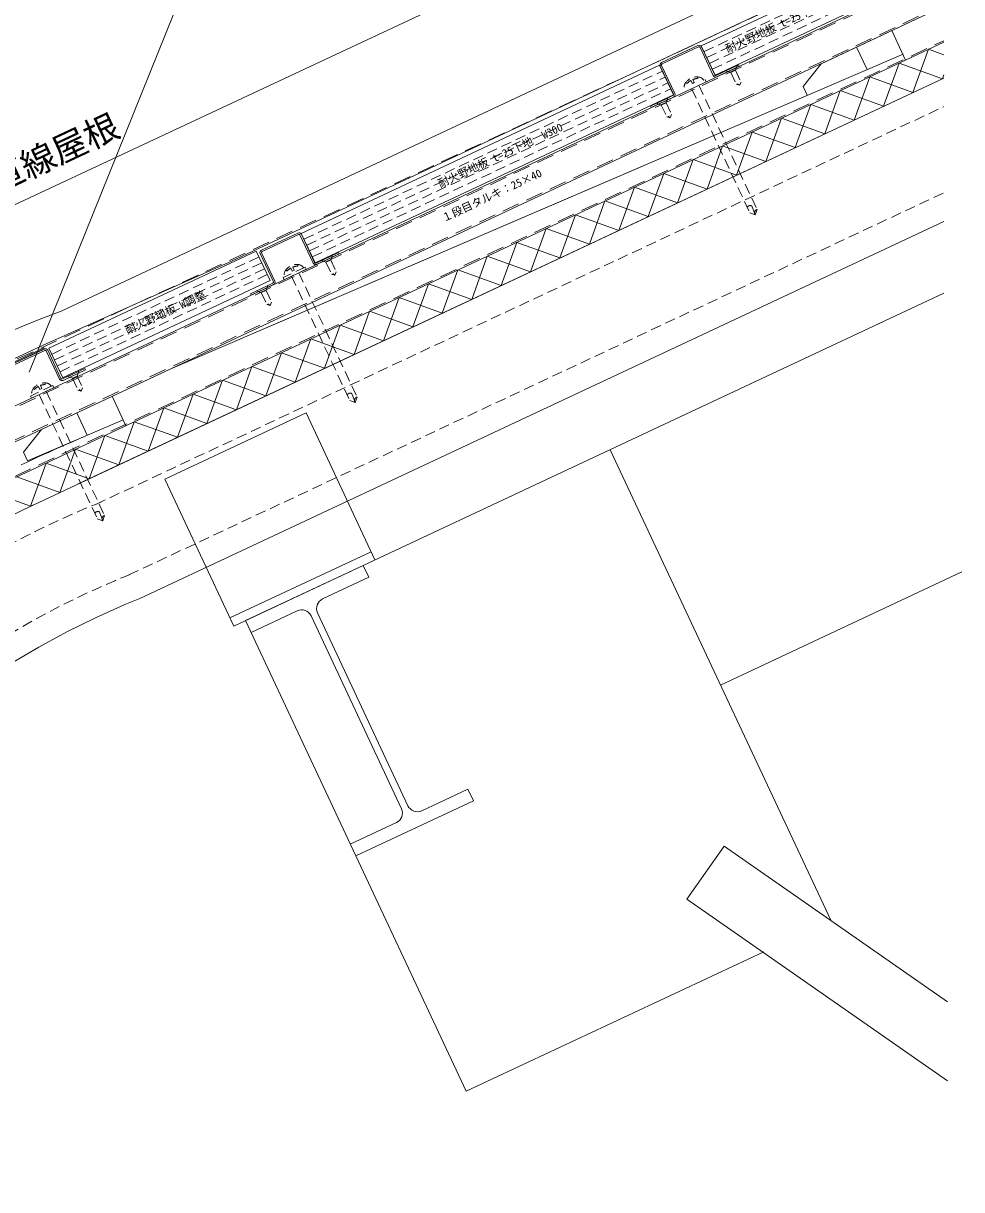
# Model space of a CAD drawing. Units: millimetres, scale not verified. Extents: x -873 to 873, y -615 to 615.
# Drawn here: x -236.7 to 88.2, y 5.3 to 409.2 of the extents above; entities that cross this region are included whole.
import ezdxf
from ezdxf.enums import TextEntityAlignment as Align

# ---------------------------------------------------------------- set-up
doc = ezdxf.new("R2010")
doc.units = ezdxf.units.MM
doc.header["$LTSCALE"] = 3
doc.linetypes.add('DASHED1', pattern=[1.8, 1.2, -0.6])
doc.linetypes.add('DASHED2', pattern=[3, 2, -1])
doc.layers.add('0-0_0', color=4, linetype='Continuous', lineweight=18)
doc.styles.add('ＭＳ ゴシック', font='')
doc.styles.get('ＭＳ ゴシック').set_extended_font_data('MS Gothic')

msp = doc.modelspace()

# ---------------------------------------------------------------- linework, layer by layer
at = {"layer": '0-0_0'}
for p, q in [((-280.576, 327.253), (82.012, 497.311)), ((71.359, 385.287), (76.768, 400.249)), ((76.768, 400.249), (82.012, 398.353)), ((61.174, 380.51), (66.582, 395.472)), ((66.582, 395.472), (81.545, 390.064)), ((50.988, 375.732), (56.397, 390.695)), ((56.397, 390.695), (71.359, 385.287)), ((81.545, 390.064), (82.012, 391.358)), ((40.803, 370.955), (46.211, 385.918)), ((46.211, 385.918), (61.174, 380.51)), ((30.618, 366.178), (36.026, 381.141)), ((36.026, 381.141), (50.988, 375.732)), ((20.432, 361.401), (25.841, 376.364)), ((25.841, 376.364), (40.803, 370.955)), ((10.247, 356.624), (15.655, 371.587)), ((15.655, 371.587), (30.618, 366.178)), ((0.062, 351.847), (5.47, 366.81)), ((5.47, 366.81), (20.432, 361.401)), ((-10.124, 347.07), (-4.716, 362.033)), ((-4.716, 362.033), (10.247, 356.624)), ((-20.309, 342.293), (-14.901, 357.255)), ((-14.901, 357.255), (0.062, 351.847)), ((-30.495, 337.516), (-25.086, 352.478)), ((-25.086, 352.478), (-10.124, 347.07)), ((-40.68, 332.739), (-35.272, 347.701)), ((-35.272, 347.701), (-20.309, 342.293)), ((-196.302, 210.047), (82.012, 340.58)), ((-50.865, 327.962), (-45.457, 342.924)), ((-45.457, 342.924), (-30.495, 337.516)), ((-61.051, 323.185), (-55.642, 338.147)), ((-55.642, 338.147), (-40.68, 332.739)), ((-71.236, 318.408), (-65.828, 333.37)), ((-65.828, 333.37), (-50.865, 327.962)), ((-81.422, 313.631), (-76.013, 328.593)), ((-76.013, 328.593), (-61.051, 323.185)), ((-91.607, 308.853), (-86.199, 323.816)), ((-86.199, 323.816), (-71.236, 318.408)), ((-163.806, 200.434), (82.012, 315.723)), ((-101.792, 304.076), (-96.384, 319.039)), ((-96.384, 319.039), (-81.422, 313.631)), ((-111.978, 299.299), (-106.569, 314.262)), ((-106.569, 314.262), (-91.607, 308.853)), ((-122.163, 294.522), (-116.755, 309.485)), ((-116.755, 309.485), (-101.792, 304.076)), ((-132.348, 289.745), (-126.94, 304.708)), ((-126.94, 304.708), (-111.978, 299.299)), ((-142.534, 284.968), (-137.126, 299.931)), ((-137.126, 299.931), (-122.163, 294.522)), ((-152.719, 280.191), (-147.311, 295.154)), ((-147.311, 295.154), (-132.348, 289.745)), ((-162.905, 275.414), (-157.496, 290.376)), ((-157.496, 290.376), (-142.534, 284.968)), ((-173.09, 270.637), (-167.682, 285.599)), ((-167.682, 285.599), (-152.719, 280.191)), ((-183.275, 265.86), (-177.867, 280.822)), ((-177.867, 280.822), (-162.905, 275.414)), ((-193.461, 261.083), (-188.052, 276.045)), ((-188.052, 276.045), (-173.09, 270.637)), ((-203.646, 256.306), (-198.238, 271.268)), ((-198.238, 271.268), (-183.275, 265.86)), ((-187.667, 251.371), (-138.777, 274.3)), ((-138.777, 274.3), (-114.916, 223.364)), ((-213.832, 251.529), (-208.423, 266.491)), ((-208.423, 266.491), (-193.461, 261.083)), ((-224.017, 246.752), (-218.609, 261.714)), ((-218.609, 261.714), (-203.646, 256.306)), ((42.904, 98.568), (-33.451, 261.57)), ((-234.202, 241.974), (-228.794, 256.937)), ((-228.794, 256.937), (-213.832, 251.529)), ((-238.979, 252.16), (-224.017, 246.752)), ((-187.667, 251.371), (-163.806, 200.434)), ((-249.165, 247.383), (-234.202, 241.974)), ((-165.144, 203.286), (-116.254, 226.216)), ((-118.986, 221.444), (-159.737, 202.355)), ((-117.077, 217.369), (-118.986, 221.444)), ((88.233, 219.234), (4.726, 180.069)), ((-133.072, 209.876), (-117.077, 217.369)), ((-159.737, 202.355), (-83.376, 39.343)), ((-157.828, 198.28), (-141.833, 205.772)), ((-137.046, 204.039), (-105.74, 137.208)), ((-103.499, 138.258), (-134.805, 205.089)), ((-121.559, 120.854), (-80.808, 139.942)), ((-107.473, 132.421), (-123.467, 124.929)), ((5.987, 124.3), (-6.879, 105.842)), ((5.987, 124.3), (83.37, 70.362)), ((-6.879, 105.842), (83.37, 42.936)), ((-83.376, 39.343), (19.687, 87.68))]:
    msp.add_line(p, q, dxfattribs=at)
at = {"layer": '0-0_0', "color": 5}
for p, q in [((-223.624, 309.527), (82.012, 452.874)), ((82.012, 442.454), (-164.537, 326.819)), ((-229.851, 297.735), (-164.537, 326.819))]:
    msp.add_line(p, q, dxfattribs=at)
at = {"layer": '0-0_0', "linetype": 'DASHED2'}
for p, q in [((-246.924, 289.191), (82.012, 441.975)), ((-222.614, 260.333), (82.012, 403.206)), ((-239.617, 252.334), (-221.859, 260.663))]:
    msp.add_line(p, q, dxfattribs=at)
at = {"layer": '0-0_0', "color": 2}
for p, q in [((-1.929, 401.465), (82.012, 440.835)), ((82.012, 428.409), (2.848, 391.28)), ((-1.929, 401.465), (2.848, 391.28)), ((-140.45, 336.497), (-16.352, 394.701)), ((-11.574, 384.516), (-16.352, 394.701)), ((-11.574, 384.516), (-135.673, 326.312)), ((-140.45, 336.497), (-135.673, 326.312)), ((-156.008, 330.354), (-227.8, 296.682)), ((-156.008, 330.354), (-151.231, 320.168)), ((-222.923, 286.544), (-151.231, 320.168)), ((-223.023, 286.497), (-227.8, 296.682))]:
    msp.add_line(p, q, dxfattribs=at)
at = {"layer": '0-0_0', "linetype": 'DASHED1'}
for p, q in [((-0.974, 399.428), (82.012, 438.35)), ((-0.018, 397.391), (82.012, 435.865)), ((0.937, 395.354), (82.012, 433.379)), ((1.893, 393.317), (82.012, 430.894)), ((-139.495, 334.46), (-15.396, 392.664)), ((-138.539, 332.423), (-14.441, 390.627)), ((-137.584, 330.386), (-13.485, 388.59)), ((-136.629, 328.349), (-12.53, 386.553)), ((-211.589, 242.64), (82.012, 380.342)), ((-200.124, 218.195), (82.012, 350.52)), ((-155.053, 328.316), (-226.745, 294.692)), ((-154.097, 326.279), (-225.789, 292.655)), ((-153.142, 324.242), (-224.834, 290.618)), ((-152.187, 322.205), (-223.878, 288.581))]:
    msp.add_line(p, q, dxfattribs=at)
at = {"layer": '0-0_0', "color": 7}
for p, q in [((-246.281, 273.587), (82.012, 427.561)), ((-241.504, 263.402), (82.012, 415.135)), ((-217.646, 249.74), (82.012, 390.283))]:
    msp.add_line(p, q, dxfattribs=at)
at = {"layer": '0-0_0', "color": 7, "linetype": 'DASHED2'}
for p, q in [((-246.052, 273.098), (82.012, 426.964)), ((-241.733, 263.891), (82.012, 415.731))]:
    msp.add_line(p, q, dxfattribs=at)
at = {"layer": '0-0_0', "color": 6}
for p, q in [((39.605, 395.238), (82.012, 415.127)), ((39.606, 395.235), (82.012, 415.123)), ((68.828, 396.515), (64.05, 406.702)), ((55.466, 393.213), (51.828, 400.97)), ((-185.573, 289.626), (67.943, 398.575)), ((39.605, 395.238), (33.368, 387.342)), ((39.606, 395.235), (33.369, 387.339)), ((33.368, 387.342), (34.783, 384.325)), ((-185.572, 289.623), (-21.726, 360.037)), ((-249.654, 288.487), (-229.851, 297.735)), ((-230.389, 268.607), (-185.573, 289.626)), ((-230.388, 268.604), (-185.572, 289.623)), ((-201.166, 269.884), (-205.944, 280.072)), ((-235.212, 257.694), (-202.052, 271.945)), ((-214.529, 266.583), (-218.167, 274.339)), ((-230.389, 268.607), (-236.627, 260.711)), ((-230.388, 268.604), (-236.625, 260.709)), ((-224.885, 262.042), (-223.483, 262.664)), ((-223.483, 262.664), (-222.188, 263.235)), ((-222.188, 263.235), (-221.003, 263.755)), ((-221.003, 263.755), (-219.93, 264.223)), ((-219.93, 264.223), (-218.972, 264.639)), ((-218.972, 264.639), (-218.133, 265.001)), ((-218.133, 265.001), (-217.415, 265.31)), ((-217.415, 265.31), (-216.821, 265.563)), ((-216.821, 265.563), (-216.354, 265.762)), ((-216.354, 265.762), (-216.017, 265.905)), ((-216.017, 265.905), (-215.813, 265.991)), ((-215.813, 265.991), (-215.744, 266.02)), ((-236.627, 260.711), (-235.212, 257.694)), ((-233.392, 258.198), (-231.5, 259.063)), ((-231.5, 259.063), (-229.701, 259.88)), ((-229.701, 259.88), (-227.996, 260.649)), ((-227.996, 260.649), (-226.39, 261.37)), ((-226.39, 261.37), (-224.885, 262.042)), ((-237.441, 256.33), (-235.373, 257.287)), ((-235.373, 257.287), (-233.392, 258.198))]:
    msp.add_line(p, q, dxfattribs=at)
at = {"layer": '0-0_0', "color": 3}
for p, q in [((-239.426, 251.926), (82.012, 402.685)), ((-3.072, 401.572), (-15.702, 395.648)), ((-2.843, 401.083), (-15.473, 395.159)), ((-2.364, 400.91), (2.222, 391.132)), ((2.711, 391.361), (-1.875, 401.139)), ((-11.549, 384.673), (-16.135, 394.451)), ((-15.646, 394.681), (-11.06, 384.903)), ((3.189, 391.188), (11.012, 394.857)), ((3.419, 390.699), (11.241, 394.368)), ((11.012, 394.857), (11.241, 394.368)), ((-236.942, 240.672), (82.012, 390.262)), ((-11.722, 384.195), (-19.544, 380.526)), ((-19.544, 380.526), (-19.315, 380.037)), ((-11.493, 383.706), (-19.315, 380.037)), ((-141.594, 336.604), (-154.224, 330.68)), ((-141.364, 336.115), (-153.994, 330.191)), ((-140.886, 335.942), (-136.3, 326.164)), ((-135.811, 326.393), (-140.397, 336.171)), ((-150.07, 319.705), (-154.656, 329.483)), ((-154.167, 329.712), (-149.581, 319.934)), ((-135.332, 326.22), (-127.51, 329.889)), ((-135.103, 325.731), (-127.28, 329.4)), ((-127.51, 329.889), (-127.28, 329.4)), ((-150.243, 319.226), (-158.066, 315.558)), ((-158.066, 315.558), (-157.836, 315.069)), ((-150.014, 318.737), (-157.836, 315.069)), ((-246.748, 288.776), (-229.593, 296.822)), ((-246.557, 288.369), (-229.402, 296.415)), ((-229.417, 296.446), (-242.046, 290.522)), ((-229.187, 295.957), (-241.817, 290.033)), ((-229.593, 296.822), (-229.402, 296.415)), ((-228.708, 295.784), (-224.122, 286.006)), ((-223.634, 286.235), (-228.22, 296.013)), ((-223.155, 286.062), (-215.332, 289.731)), ((-222.925, 285.573), (-215.103, 289.242)), ((-215.332, 289.731), (-215.103, 289.242))]:
    msp.add_line(p, q, dxfattribs=at)
at = {"layer": '0-0_0', "color": 7, "linetype": 'DASHED1'}
for p, q in [((10.511, 394.622), (6.624, 392.799)), ((8.277, 392.201), (10.196, 388.109)), ((9.913, 392.969), (10.511, 394.622)), ((9.913, 392.969), (11.833, 388.877)), ((-7.286, 388.706), (-6.838, 388.374)), ((-4.829, 389.775), (-4.339, 388.729)), ((-3.116, 390.662), (-3.147, 390.105)), ((-0.531, 389.742), (-0.187, 389.008)), ((11.36, 387.757), (10.196, 388.109)), ((10.605, 388.301), (11.36, 387.757)), ((11.36, 387.757), (11.833, 388.877)), ((-5.284, 386.618), (14.893, 343.599)), ((-2.791, 387.787), (17.386, 344.768)), ((-13.527, 383.348), (-17.414, 381.525)), ((-15.761, 380.927), (-13.842, 376.835)), ((-14.124, 381.695), (-13.527, 383.348)), ((-14.124, 381.695), (-12.205, 377.603)), ((-12.678, 376.483), (-13.842, 376.835)), ((-13.433, 377.027), (-12.678, 376.483)), ((-12.678, 376.483), (-12.205, 377.603)), ((16.754, 342.873), (14.892, 343.6)), ((16.754, 342.873), (15.601, 345.996)), ((16.754, 342.873), (17.385, 344.77)), ((-129.64, 328.89), (-133.527, 327.066)), ((-130.238, 327.237), (-131.874, 326.469)), ((-130.238, 327.237), (-129.64, 328.89)), ((-130.238, 327.237), (-128.318, 323.144)), ((-146.409, 320.428), (-138.708, 324.04)), ((-145.807, 323.738), (-145.359, 323.405)), ((-144.03, 324.488), (-143.539, 323.442)), ((-142.86, 323.761), (-143.539, 323.442)), ((-143.35, 324.806), (-142.86, 323.761)), ((-141.638, 325.694), (-141.668, 325.137)), ((-139.052, 324.774), (-138.708, 324.04)), ((-131.874, 326.469), (-133.527, 327.066)), ((-131.874, 326.469), (-129.955, 322.377)), ((-143.805, 321.65), (-123.628, 278.631)), ((-141.312, 322.819), (-121.136, 279.8)), ((-128.791, 322.024), (-129.955, 322.377)), ((-152.048, 318.38), (-155.935, 316.557)), ((-154.282, 315.959), (-155.935, 316.557)), ((-152.645, 316.727), (-154.282, 315.959)), ((-154.282, 315.959), (-152.363, 311.867)), ((-152.645, 316.727), (-152.048, 318.38)), ((-152.645, 316.727), (-150.726, 312.635)), ((-151.199, 311.514), (-152.363, 311.867)), ((-217.463, 288.732), (-221.35, 286.908)), ((-218.06, 287.079), (-217.463, 288.732)), ((-218.06, 287.079), (-216.141, 282.986)), ((-226.478, 283.77), (-234.179, 280.158)), ((-233.835, 279.424), (-226.134, 283.036)), ((-230.776, 283.803), (-230.286, 282.757)), ((-229.064, 284.69), (-229.094, 284.133)), ((-226.478, 283.77), (-226.134, 283.036)), ((-219.697, 286.311), (-217.778, 282.219)), ((-216.614, 281.866), (-216.141, 282.986)), ((-234.179, 280.158), (-233.835, 279.424)), ((-233.233, 282.734), (-232.785, 282.402)), ((-231.231, 280.646), (-211.055, 237.627)), ((-228.738, 281.815), (-208.562, 238.796)), ((-216.614, 281.866), (-217.778, 282.219)), ((-217.369, 282.411), (-216.614, 281.866)), ((-121.767, 277.905), (-122.921, 281.028)), ((-121.767, 277.905), (-121.136, 279.801)), ((-121.767, 277.905), (-123.629, 278.632)), ((-209.193, 236.901), (-210.347, 240.024)), ((-209.193, 236.901), (-208.562, 238.797)), ((-209.193, 236.901), (-211.055, 237.628))]:
    msp.add_line(p, q, dxfattribs=at)
at = {"layer": '0-0_0'}
for points in [[(-234.605, 288.393), (-156.626, 482.045), (71.374, 482.045)], [(-80.808, 139.942), (-82.717, 144.018), (-98.712, 136.525)]]:
    msp.add_lwpolyline(points, dxfattribs=at)
at = {"layer": '0-0_0', "color": 7, "linetype": 'DASHED1'}
for points in [[(9.913, 392.969), (8.277, 392.201), (6.624, 392.799)], [(-5.508, 389.456), (-5.018, 388.41), (-4.339, 388.729)], [(-14.124, 381.695), (-15.761, 380.927), (-17.414, 381.525)], [(-139.052, 324.774), (-146.753, 321.162), (-146.409, 320.428)], [(-129.546, 322.569), (-128.791, 322.024), (-128.318, 323.144)], [(-151.954, 312.059), (-151.199, 311.514), (-150.726, 312.635)], [(-218.06, 287.079), (-219.697, 286.311), (-221.35, 286.908)], [(-231.456, 283.484), (-230.965, 282.438), (-230.286, 282.757)]]:
    msp.add_lwpolyline(points, dxfattribs=at)
at = {"layer": '0-0_0', "color": 3}
for centre, radius, start, end in [((-2.69, 400.757), 0.9, 25.12716, 115.12716), ((-2.69, 400.757), 0.36, 25.12716, 115.12716), ((-15.32, 394.833), 0.9, 115.12716, 205.12716), ((-15.32, 394.833), 0.36, 115.12716, 205.12716), ((3.036, 391.514), 0.9, 205.12716, 295.12716), ((3.036, 391.514), 0.36, 205.12716, 295.12716), ((-11.875, 384.52), 0.36, 295.12716, 25.12716), ((-11.875, 384.52), 0.9, 295.12716, 25.12716), ((-141.212, 335.789), 0.9, 25.12716, 115.12716), ((-141.212, 335.789), 0.36, 25.12716, 115.12716), ((-153.841, 329.865), 0.9, 115.12716, 205.12716), ((-153.841, 329.865), 0.36, 115.12716, 205.12716), ((-135.485, 326.546), 0.9, 205.12716, 295.12716), ((-135.485, 326.546), 0.36, 205.12716, 295.12716), ((-150.396, 319.552), 0.36, 295.12716, 25.12716), ((-150.396, 319.552), 0.9, 295.12716, 25.12716), ((-229.034, 295.631), 0.9, 25.12716, 115.12716), ((-229.034, 295.631), 0.36, 25.12716, 115.12716), ((-223.308, 286.388), 0.9, 205.12716, 295.12716), ((-223.308, 286.388), 0.36, 205.12716, 295.12716), ((-86.964, -61.733), 337.5, 115.66119, 180.04758)]:
    msp.add_arc(centre, radius, start, end, dxfattribs=at)
at = {"layer": '0-0_0', "color": 7, "linetype": 'DASHED1'}
for centre, radius, start, end in [((15.064, 344.853), 1.263, 64.89659, 148.16923), ((17.744, 343.598), 1.226, 106.99096, 216.16435), ((-123.457, 279.885), 1.263, 64.89659, 148.16923), ((-120.778, 278.629), 1.226, 106.99096, 216.16435), ((-210.883, 238.881), 1.263, 64.89659, 148.16923), ((-208.204, 237.626), 1.226, 106.99096, 216.16435)]:
    msp.add_arc(centre, radius, start, end, dxfattribs=at)
at = {"layer": '0-0_0', "color": 5}
msp.add_arc((-86.964, -61.733), 395.613, 110.20852, 177.08304, dxfattribs=at)
at = {"layer": '0-0_0', "color": 7}
msp.add_arc((-86.964, -61.733), 337.5, 115.66119, 180.04758, dxfattribs=at)
at = {"layer": '0-0_0', "linetype": 'DASHED1'}
for radius in [328.947, 301.935]:
    msp.add_arc((-86.964, -61.733), radius, 111.91514, 180.05482, dxfattribs=at)
at = {"layer": '0-0_0'}
for centre, radius, start, end in [((-86.964, -61.733), 292.947, 111.91514, 180.05482), ((-140.306, 202.512), 3.6, 25.1, 115.1), ((-131.545, 206.616), 3.6, 115.1, 205.1), ((-100.239, 139.785), 3.6, 205.1, 295.1), ((-109, 135.681), 3.6, 295.1, 25.1)]:
    msp.add_arc(centre, radius, start, end, dxfattribs=at)
at = {"layer": '0-0_0', "color": 7, "linetype": 'DASHED1'}
for centre, major_axis, start_param, end_param in [((-4.381, 387.936), (3.3, 1.548), 0, 3.1415927), ((-4.108, 387.354), (-3.3, -1.548), 4.815501, 5.3057003), ((-4.108, 387.354), (3.3, 1.548), 0.977485, 1.4676843), ((-142.902, 322.968), (3.3, 1.548), 0, 3.1415927), ((-142.629, 322.386), (-3.3, -1.548), 4.815501, 5.3057003), ((-142.629, 322.386), (3.3, 1.548), 0.977485, 1.4676843), ((-230.328, 281.964), (3.3, 1.548), 0, 3.1415927), ((-230.056, 281.382), (-3.3, -1.548), 4.815501, 5.3057003), ((-230.056, 281.382), (3.3, 1.548), 0.977485, 1.4676843)]:
    msp.add_ellipse(centre, major_axis=major_axis, ratio=0.6888, start_param=start_param, end_param=end_param, dxfattribs=at)

# ---------------------------------------------------------------- texts
at = {"layer": '0-0_0', "color": 7, "style": 'ＭＳ ゴシック'}
for s, p in [('耐火野地板 t=25下地\u3000W300', (7.586, 398.173)), ('耐火野地板 t=25下地\u3000W300', (-91.932, 351.498)), ('１段目タルキ：25×40', (-90.643, 339.597)), ('耐火野地板 W調整', (-200.226, 300.721))]:
    msp.add_text(s, height=2.771, rotation=25.127, dxfattribs=at).set_placement(p, align=Align.BOTTOM_LEFT)
at = {"layer": '0-0_0', "style": 'ＭＳ ゴシック'}
msp.add_text('直線屋根', height=8.798, rotation=25.127, dxfattribs=at).set_placement((-244.845, 347.724), align=Align.BOTTOM_LEFT)

doc.saveas('drawing.dxf')
